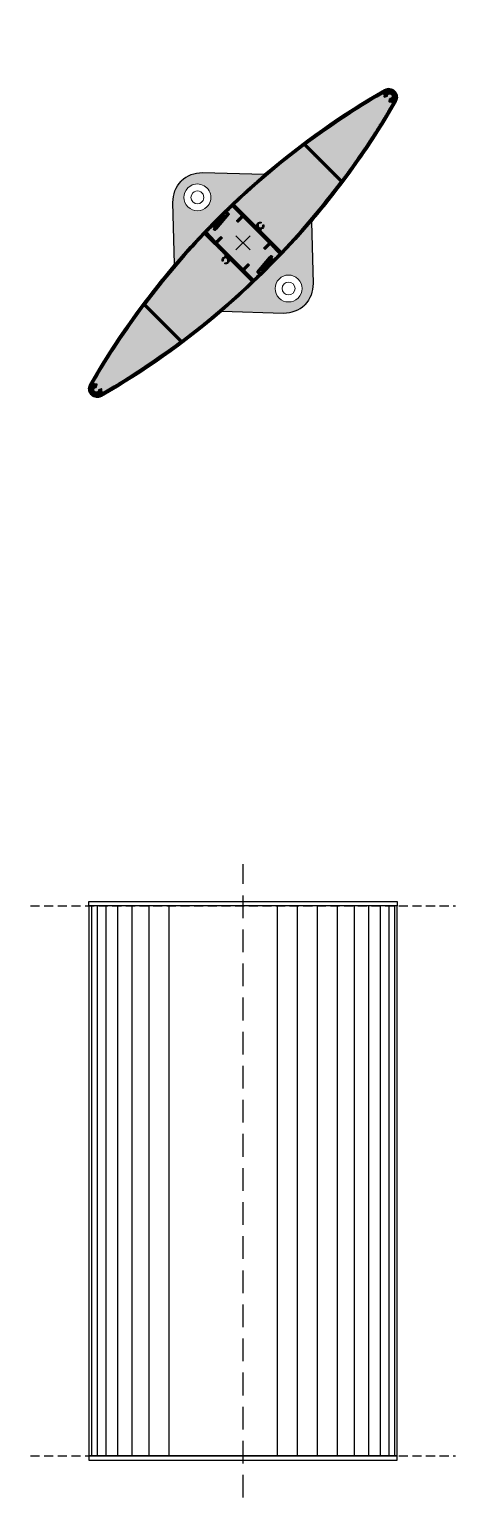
# Model space of a CAD drawing. Header units: millimetres. Extents: x -244126 to 368105, y -173968 to 259060.
# Drawn here: x -14 to 285, y 28440 to 29466 of the extents above; entities that cross this region are included whole.
import ezdxf

# ---------------------------------------------------------------- set-up
doc = ezdxf.new("R2010")
doc.units = ezdxf.units.MM
doc.header["$MEASUREMENT"] = 0
doc.linetypes.add('HIDDEN', pattern=[9.524999999999999, 6.35, -3.175])
for name, color, linetype in [('000 - H A T C H', 8, 'Continuous'), ('000 - H I D D E N', 7, 'Continuous'), ('000 - WIPEOUT', 250, 'Continuous'), ('001 - ASCESSORIES', 1, 'Continuous'), ('A03_SUN LOUVER', 7, 'Continuous')]:
    doc.layers.add(name, color=color, linetype=linetype)

# ---------------------------------------------------------------- blocks, each defined once
blk = doc.blocks.new('*U1640')
at = {"color": 0}
blk.add_wipeout([(-107.7528212699264, -8.526512829121202e-14), (107.75282126992653, -8.526512829121202e-14), (107.75282126992653, 384.1667627908974), (-107.7528212699264, 384.1667627908974)], dxfattribs=at).dxf.layer = '000 - WIPEOUT'
at = {"layer": '000 - H I D D E N', "linetype": 'HIDDEN', "ltscale": 2.5}
blk.add_line((0, -29.17397355432513), (0, 413.3407363452225), dxfattribs=at)
at = {"layer": '001 - ASCESSORIES', "color": 0}
for points in [[(-107.7528212699265, 387.1667627908973), (107.7528212699265, 387.1667627908973), (107.7528212699265, 384.1667627908973), (-107.7528212699265, 384.1667627908973)], [(-107.7528212699265, -3), (107.7528212699265, -3), (107.7528212699265, 0), (-107.7528212699265, 9.494467752674979e-16)]]:
    blk.add_lwpolyline(points, close=True, dxfattribs=at)
at = {"layer": 'A03_SUN LOUVER', "color": 8}
for p, q in [((-105.7528212699265, 384.1667627908973), (-105.7528212699265, 1.295098540690176e-14)), ((-101.7528212699265, 384.1667627908973), (-101.7528212699265, 1.246112668724281e-14)), ((-95.75282126992647, 384.1667627908973), (-95.75282126992653, 1.17263386077544e-14)), ((-87.75282126992647, 384.1667627908973), (-87.75282126992653, 1.074662116843652e-14)), ((-77.75282126992647, 384.1667627908973), (-77.75282126992653, 9.521974369289163e-15)), ((-65.75282126992647, 384.1667627908973), (-65.7528212699265, 7.62719374059557e-15)), ((-51.75282126992647, 384.1667627908973), (-51.7528212699265, 5.416616340453034e-15)), ((23.7528212699265, 384.1667627908973), (23.7528212699265, -9.212763510530194e-16)), ((37.7528212699265, 384.1667627908973), (37.7528212699265, -9.212763510530194e-16)), ((51.7528212699265, 384.1667627908973), (51.7528212699265, -9.212763510530194e-16)), ((65.7528212699265, 384.1667627908973), (65.7528212699265, -4.252044697167799e-16)), ((77.75282126992647, 384.1667627908973), (77.75282126992647, 0)), ((87.75282126992647, 384.1667627908973), (87.75282126992647, 0)), ((95.75282126992647, 384.1667627908973), (95.75282126992647, 0)), ((101.7528212699265, 384.1667627908973), (101.7528212699265, 0)), ((105.7528212699265, 384.1667627908973), (105.7528212699265, 0))]:
    blk.add_line(p, q, dxfattribs=at)
at = {"layer": 'A03_SUN LOUVER', "color": 0}
blk.add_lwpolyline([(-107.7528212699265, 9.494467752674979e-16), (107.7528212699265, 0), (107.7528212699265, 384.1667627908973), (-107.7528212699265, 384.1667627908973)], close=True, dxfattribs=at)
at = {"layer": 'Defpoints', "color": 250, "linetype": 'HIDDEN'}
for p, q in [((-148.4221926890889, 384.1667627908973), (148.4221926890889, 384.1667627908973)), ((-148.4221926890889, 9.494467752674979e-16), (148.4221926890889, 0))]:
    blk.add_line(p, q, dxfattribs=at)
blk = doc.blocks.new('000 - ASSCESSORIES_FAMELINE_AL.END_CAP_FOR_AF_300_TOP_VIEW_PART_1_of_4')
at = {"layer": '000 - H A T C H'}
h = blk.add_hatch(color=250, dxfattribs=at)
edge = h.paths.add_edge_path()
edge.add_line((44.26472835011374, 23.25153372617945), (14.52266582313227, 54.66245292382609))
edge.add_arc((-0.3262194707072616, 40.44413862827247), 20.55844974400425, 43.75724557493645, 89.09079801459133)
edge.add_line((0, 61), (0, 54.39999996224135))
edge.add_arc((0, 44.99999996876431), 9.399999993477032, -90, 90, ccw=False)
edge.add_line((0, 35.59999997528728), (0, 0))
edge.add_line((0, 0), (150, 0))
edge.add_arc((143.9253125867756, -0.05756107502707097), 6.074960118860481, 0.5428934427453079, 74.97374580631451)
edge.add_arc((5.427125415735645e-11, -536.1842101542244), 561.1842101368545, 74.97302848763162, 85.47596078445538)
at = {"layer": '001 - ASCESSORIES', "color": 0}
blk.add_lwpolyline([(150, 0, 0.3340455848577997), (145.5562401227216, 5.794662744228845, 0.04588564638147995), (44.26472835011373, 23.25153372617933), (14.52266582313314, 54.66245292382519, 0.2004257880829333), (0, 61)], format="xyb", dxfattribs=at)
at = {"layer": '001 - ASCESSORIES', "color": 8, "linetype": 'Continuous', "lineweight": 15}
for radius in [9.399999993477033, 4.499999996877314]:
    blk.add_arc((0, 44.99999996876431), radius, 270, 90, dxfattribs=at)
blk = doc.blocks.new('000 - ASSCESSORIES_FAMELINE_AL.END_CAP_FOR_AF_300_TOP_VIEW')
at = {"layer": '001 - ASCESSORIES', "color": 0}
blk.add_point((0, 0), dxfattribs=at)
at = {"layer": '001 - ASCESSORIES', "color": 0, "xscale": -1}
blk.add_blockref('000 - ASSCESSORIES_FAMELINE_AL.END_CAP_FOR_AF_300_TOP_VIEW_PART_1_of_4', (0, 0), dxfattribs=at)
at = {"layer": '001 - ASCESSORIES', "color": 0}
blk.add_blockref('000 - ASSCESSORIES_FAMELINE_AL.END_CAP_FOR_AF_300_TOP_VIEW_PART_1_of_4', (0, 0), dxfattribs=at)
at = {"layer": '001 - ASCESSORIES', "color": 0, "rotation": 180}
blk.add_blockref('000 - ASSCESSORIES_FAMELINE_AL.END_CAP_FOR_AF_300_TOP_VIEW_PART_1_of_4', (0, 0), dxfattribs=at)
at = {"layer": '001 - ASCESSORIES', "color": 0, "xscale": -1, "rotation": 180}
blk.add_blockref('000 - ASSCESSORIES_FAMELINE_AL.END_CAP_FOR_AF_300_TOP_VIEW_PART_1_of_4', (0, 0), dxfattribs=at)
blk = doc.blocks.new('000 - FAMELINE_AL.SUN_LV_AF_300_CUT_VIEW_PART_1_of_2')
at = {"layer": '000 - H A T C H'}
h = blk.add_hatch(dxfattribs=at)
h.set_pattern_fill('ANSI32', color=256, scale=0.1)
h.set_pattern_definition([(45, (1e-07, 0), (-0.6735192090801867, 0.6735192090801867), []), (45, (0.4490130999976489, 0), (-0.6735192090801867, 0.6735192090801867), [])])
edge = h.paths.add_edge_path()
edge.add_line((-12.69999989999709, -14.5), (-12.69999989999709, -22.96252179788644))
edge.add_arc((-12.39999989999619, -22.96252179788514), 0.3000000000009049, 180.0000000002476, 268.729579930849)
edge.add_arc((1.010724819394682e-07, 536.1842102674107), 559.5842103790587, 268.7295799305708, 269.2112908458474)
edge.add_arc((-7.700000101717837, -23.14700182279376), 0.1999999999846368, 269.2112906221153, 359.9999998045877)
edge.add_line((-7.500000101733201, -23.14700182347588), (-7.500000101733201, -21.33554905166602))
edge.add_arc((-7.300000101733083, -21.33554905166629), 0.2000000000001174, 94.99999999989979, 179.9999999999227, ccw=False)
edge.add_line((-7.317431250282277, -21.13631011204779), (6.384361544324896, -19.93755857253745))
edge.add_line((6.384361544324896, -19.93755857253745), (7.573502437872924, -19.93755857253745))
edge.add_arc((7.573502437872773, -20.13755857254167), 0.2000000000042164, 40.29714280170782, 89.99999999995669, ccw=False)
edge.add_arc((6.963341971657395, -20.65495996967756), 1.000000000185679, -102.31057074687902, 40.29714279829642, ccw=False)
edge.add_line((6.750131329593535, -21.63196622476607), (6.463341971552985, -21.13523248556703))
edge.add_line((6.463341971552985, -21.13523248556703), (-5.413028147479815, -22.17428023481989))
edge.add_arc((-5.40000010173248, -22.77413877649765), 0.599999999999801, 91.24418450716492, 271.0070075805223)
edge.add_line((-5.389455285913606, -23.37404610839076), (-0.6000001017317453, -23.80000011160882))
edge.add_arc((-0.6000001017549951, -24.40000011161049), 0.6000000000016641, -91.93687809869272, 89.99999999777981, ccw=False)
edge.add_arc((1.0000535155541e-07, 536.1842102123957), 561.1842103240335, 254.9671165591227, 269.93667071991433, ccw=False)
edge.add_arc((-143.9999998996585, -4.263800388132184e-12), 6.000000100977642, 105.0328834441222, 254.9671165619929, ccw=False)
edge.add_arc((1.003206904215403e-07, -536.1842102147752), 561.1842103264052, 90.0306457604641, 105.03288344091101, ccw=False)
edge.add_arc((-0.2999996984743082, 24.69991988105383), 0.3000000002147847, 4.1291173147328664e-08, 90.03064580192978, ccw=False)
edge.add_line((3.017404767684638e-07, 24.69991988127003), (3.017404767684638e-07, 24.20157889305665))
edge.add_arc((0.6000003017390402, 24.20157889305504), 0.5999999999985635, 179.9999999998463, 264.9177257110026)
edge.add_line((0.5468486145102022, 23.60393778156504), (4.182792874234258, 23.28057218916365))
edge.add_arc((4.137739819342601, 22.77399263906934), 0.5085790187658414, -85.0000000003829, 84.91772571131582, ccw=False)
edge.add_line((4.182065401465628, 22.26734891701381), (-6.163450113767646, 21.36223359109863))
edge.add_arc((-6.189596836592891, 21.66109200052944), 0.3000000000033566, 210.0000000003152, 275.0000000001255, ccw=False)
edge.add_line((-6.449404457730304, 21.51109200052633), (-7.422896813005388, 23.19723022065227))
edge.add_arc((-7.682704434144409, 23.04723022065147), 0.3000000000035955, 29.9999999997803, 90.78707816440158)
edge.add_arc((9.965100034037278e-08, -536.1842101817648), 559.584210293406, 90.78707816472217, 91.27042006943643)
edge.add_line((-12.40665125846939, 23.26244805454371), (-12.69999989999709, 14.5))
edge.add_arc((-12.399999899996, 14.50000000000182), 0.3000000000010914, 180.0000000003474, 270.0000000003474)
edge.add_line((-12.39999989999418, 14.20000000000073), (-7.799999899995634, 14.20000000000073))
edge.add_arc((-7.799999899996544, 14.10000000000127), 0.0999999999994543, -5.210836206970271e-10, 89.99999999947892, ccw=False)
edge.add_line((-7.699999899997089, 14.10000000000036), (-7.699999899997089, 12.80000000000109))
edge.add_arc((-7.799999899996544, 12.80000000000018), 0.0999999999994543, -89.99999999947892, 5.210836206970271e-10, ccw=False)
edge.add_line((-7.799999899995634, 12.70000000000073), (-12.39999989999418, 12.70000000000073))
edge.add_arc((-12.39999989999573, 12.39999999999936), 0.300000000001365, 89.99999999970484, 179.9999999996004)
edge.add_line((-12.69999989999709, 12.40000000000146), (-12.69999989999709, -12.39999999999964))
edge.add_arc((-12.39999989999509, -12.39999999999873), 0.3000000000020009, 180.0000000001737, 270.0000000001737)
edge.add_line((-12.39999989999418, -12.70000000000073), (-7.799999899995634, -12.69999999999891))
edge.add_arc((-7.799999899996453, -12.79999999999827), 0.09999999999936371, -5.729816621169448e-10, 89.99999999953081, ccw=False)
edge.add_line((-7.699999899997089, -12.79999999999927), (-7.699999899997089, -14.09999999999854))
edge.add_arc((-7.799999899996544, -14.09999999999945), 0.0999999999994543, -89.99999999947892, 5.210836206970271e-10, ccw=False)
edge.add_line((-7.799999899995634, -14.19999999999891), (-12.39999989999418, -14.19999999999891))
edge.add_arc((-12.39999989999509, -14.50000000000091), 0.3000000000020009, 89.9999999998263, 179.9999999998263)
edge = h.paths.add_edge_path(flags=16)
edge.add_arc((-78.03686660911126, 17.62900320166201), 0.3000000000013996, 98.02064417349526, 179.999999999255)
edge.add_line((-78.33686660911266, 17.62900320166591), (-78.33686660915632, -17.62900320165318))
edge.add_arc((-78.03686661012334, -17.62900320249094), 0.2999999990329769, 179.9999998399986, 261.9793556658627)
edge.add_arc((1.011249963767114e-07, 536.1842102251926), 559.5842103368594, 261.9793558258327, 268.4631431674327)
edge.add_arc((-14.9999998999993, -22.89881396002464), 0.3000000000022138, 268.463143167099, 359.9999999997374)
edge.add_line((-14.69999989999709, -22.89881396002602), (-14.69999989999709, -3.162277660168911))
edge.add_arc((-15.69999989999796, -3.162277660167817), 1.000000000000865, 359.9999999999374, 475.3769335251397)
edge.add_arc((-17.19999989999596, -9.003686685105095e-12), 2.499999999989634, 217.8374797629646, 295.3769335252099, ccw=False)
edge.add_arc((-18.93745850881503, -1.349532357017301), 0.299999999996024, 120.0000000009928, 217.8374797640897, ccw=False)
edge.add_line((-19.08745850881754, -1.089724735888012), (-18.91245427895122, -0.9886859966627526))
edge.add_arc((-18.76245427895245, -1.248493617795285), 0.2999999999969645, 38.626926558658226, 120.00000000006489, ccw=False)
edge.add_arc((-17.19999989999382, -2.733837969105814e-12), 1.700000000001968, 218.6269265584073, 501.3730734411999)
edge.add_arc((-18.76245427894987, 1.248493617802246), 0.3000000000027082, 239.9999999999994, 321.373073441406, ccw=False)
edge.add_line((-18.91245427895122, 0.9886859966645716), (-19.08745850881754, 1.089724735888012))
edge.add_arc((-18.93745850881736, 1.349532357021483), 0.299999999998478, 142.1625202368455, 239.9999999997925, ccw=False)
edge.add_arc((-17.19999989999893, 3.502309553482519e-12), 2.499999999997521, 64.62306647480051, 142.1625202369634, ccw=False)
edge.add_arc((-15.69999989999738, 3.162277660168726), 1.00000000000029, 244.6230664748082, 360.0000000000106)
edge.add_line((-14.69999989999709, 3.162277660168911), (-14.69999989999709, 22.89881396002602))
edge.add_arc((-14.9999998999993, 22.89881396002464), 0.3000000000022123, 2.625865944996915e-10, 91.53685683290105)
edge.add_arc((9.979628146083996e-08, -536.1842102099766), 559.5842103216132, 91.53685683247308, 98.02064417407306)
edge = h.paths.add_edge_path(flags=16)
edge.add_arc((-141.9130206551788, -3.965039364096049), 1.110763524366557, 122.0267026727237, 248.7928853530536, ccw=False)
edge.add_arc((-143.4475707621703, -1.260937655902352), 1.999999999982232, 298.212829105697, 320.9152797126032)
edge.add_arc((-142.0503845381477, -2.395781546196623), 0.1999999999997857, 320.9152797125727, 420.0000000002483)
edge.add_line((-141.9503845381485, -2.222576465439488), (-143.7690910978643, -1.172545743605951))
edge.add_arc((-144.9999998999922, -2.909563241174092e-12), 1.699999999999228, 43.60896063099341, 316.39103936936215, ccw=False)
edge.add_line((-143.7690910978716, 1.17254574360777), (-141.9503845381413, 2.22257646543585))
edge.add_arc((-142.0503845381398, 2.395781546197423), 0.200000000003344, 299.9999999989749, 399.0847202856335)
edge.add_arc((-143.447570762173, 1.260937655885139), 2.00000000000531, 39.084720287428, 61.78717089433421)
edge.add_arc((-141.9130206561253, 3.965039364300599), 1.110763524031073, 111.20711469428491, 237.97329737448348, ccw=False)
edge.add_arc((9.747067508669716e-08, -536.1842101997086), 559.5842103111183, 98.2379621871205, 104.73344099622571, ccw=False)
edge.add_arc((-80.13686660911428, 17.32903309062183), 0.3000000000016116, 3.8608050090260804e-10, 98.23796218753728, ccw=False)
edge.add_line((-79.83686660911266, 17.32903309062385), (-79.83686660915632, -17.32903309061476))
edge.add_arc((-80.13686660915397, -17.32903309061443), 0.2999999999976524, 261.7620378129924, 359.9999999999376, ccw=False)
edge.add_arc((9.431794012471073e-08, 536.1842101843636), 559.5842102954743, 255.2665590038648, 261.76203781297, ccw=False)
blk.add_point((-6.410457193851516e-10, -3.274180926382542e-10))
at = {"layer": 'A03_SUN LOUVER', "color": 0}
for points in [[(-12.69999989999709, -14.5), (-12.69999989999709, -22.96252179788644, 0.4077340483819051), (-12.40665125887684, -23.26244805453098, 0.002101863473810399), (-7.702753129867085, -23.34698287397077, 0.4182511765308896), (-7.500000101733201, -23.14700182347588), (-7.500000101733201, -21.33554905166602, -0.3888787318531037), (-7.317431250282277, -21.13631011204779), (6.384361544324896, -19.93755857253745), (7.573502437872924, -19.93755857253745, -0.2203348001535735), (7.726042554385606, -20.00820822327296, -0.7173014346399149), (6.750131329593535, -21.63196622476607), (6.463341971552985, -21.13523248556703), (-5.413028147479815, -22.17428023481989, 0.9979323798598794), (-5.389455285913606, -23.37404610839076), (-0.6000001017317457, -23.80000011160882, -1.017046923230914), (-0.6202791788681109, -24.99965731287921, -0.06541004824665045), (-145.5562401501309, -5.794662845635685, -0.7668711655260156), (-145.5562401507494, 5.794662845461062, -0.06555326848878645), (-0.3001601595104487, 24.99991983835571, -0.4143702306790109), (3.017404767684638e-07, 24.69991988127003), (3.017404767684638e-07, 24.20157889305665, 0.3884655114578036), (0.5468486145102022, 23.60393778156504), (4.182792874234258, 23.28057218916365, -0.915670971886964), (4.182065401465628, 22.26734891701381), (-6.163450113767646, 21.36223359109863, -0.2914734195851912), (-6.449404457730304, 21.51109200052633), (-7.422896813005388, 23.19723022065227, 0.2716334435158138), (-7.686825436162359, 23.34720191489032, 0.002108980039294419), (-12.40665125846939, 23.26244805454371), (-12.69999989999709, 14.5, 0.414213562373095), (-12.39999989999418, 14.20000000000073), (-7.799999899995634, 14.20000000000073, -0.414213562373095), (-7.699999899997089, 14.10000000000036), (-7.699999899997089, 12.80000000000109, -0.414213562373095), (-7.799999899995634, 12.70000000000073), (-12.39999989999418, 12.70000000000073, 0.4142135623725622), (-12.69999989999709, 12.40000000000146), (-12.69999989999709, -12.39999999999964, 0.414213562373095), (-12.39999989999418, -12.70000000000073), (-7.799999899995634, -12.69999999999891, -0.4142135623736278), (-7.699999899997089, -12.79999999999927), (-7.699999899997089, -14.09999999999854, -0.414213562373095), (-7.799999899995634, -14.19999999999891), (-12.39999989999418, -14.19999999999891, 0.414213562373095)], [(-78.0787255773765, 17.92606855941449, 0.3737820138691924), (-78.33686660911266, 17.62900320166591), (-78.33686660915632, -17.62900320165318, 0.3737820138697105), (-78.07872557908635, -17.92606855916711, 0.02829840943868344), (-15.00804589864932, -23.19870604379321, 0.4220919004688908), (-14.69999989999709, -22.89881396002602), (-14.69999989999709, -3.162277660168911, 0.5507604245865321), (-16.12857132856956, -2.258769757261689, -0.3518586728565229), (-19.17438468273834, -1.533559496612725, -0.4548701274340908), (-19.08745850881754, -1.089724735888012), (-18.91245427895122, -0.9886859966627526, -0.3707699816195648), (-18.5280861221116, -1.061219575127325, 2.853402154542438), (-18.52808612210432, 1.061219575130963, -0.3707699816195648), (-18.91245427895122, 0.9886859966645716), (-19.08745850881754, 1.089724735888012, -0.4548701274333012), (-19.17438468274562, 1.533559496614544, -0.3518586728561191), (-16.12857132856956, 2.258769757263508, 0.5507604245865323), (-14.69999989999709, 3.162277660168911), (-14.69999989999709, 22.89881396002602, 0.4220919004688907), (-15.00804589864932, 23.19870604379321, 0.02829840943868338)], [(-142.314828627569, -5.000580749259825, -0.6174087660379708), (-142.5020745905866, -3.023332898023, 0.09938340767067787), (-141.8951416243661, -2.521875311786062, 0.4614546159246116), (-141.9503845381485, -2.222576465439488), (-143.7690910978643, -1.172545743605951, -2.499611480493453), (-143.7690910978716, 1.17254574360777), (-141.9503845381413, 2.22257646543585, 0.4614546159191981), (-141.8951416243516, 2.521875311784243, 0.09938340767067784), (-142.5020745905793, 3.023332898026638, -0.6174087660371858), (-142.3148286292497, 5.00058074881963, -0.02834946401474949), (-80.17985201719497, 17.62593754443333, -0.4569807975653656), (-79.83686660911266, 17.32903309062385), (-79.83686660915632, -17.32903309061476, -0.4569807975642661), (-80.17985201723135, -17.62593754442241, -0.02834946401474949)]]:
    blk.add_lwpolyline(points, format="xyb", close=True, dxfattribs=at)
blk = doc.blocks.new('000 - FAMELINE_AL.SUN_LV_AF_300_CUT_VIEW')
at = {"layer": 'Defpoints', "color": 250}
for p, q in [((6.923684722735746, 0), (-6.923684722735746, 0)), ((0, 6.923684722735746), (0, -6.923684722735746))]:
    blk.add_line(p, q, dxfattribs=at)
at = {"layer": 'A03_SUN LOUVER', "color": 0}
blk.add_blockref('000 - FAMELINE_AL.SUN_LV_AF_300_CUT_VIEW_PART_1_of_2', (-1.000078668766946e-07, 3.274180926382542e-10), dxfattribs=at)
at = {"layer": 'A03_SUN LOUVER', "color": 0, "rotation": 180}
blk.add_blockref('000 - FAMELINE_AL.SUN_LV_AF_300_CUT_VIEW_PART_1_of_2', (1.000078677246014e-07, -3.274180926382419e-10), dxfattribs=at)
blk = doc.blocks.new('*U1654')
at = {"layer": '001 - ASCESSORIES', "color": 0, "rotation": 45.0000000000009}
blk.add_blockref('000 - ASSCESSORIES_FAMELINE_AL.END_CAP_FOR_AF_300_TOP_VIEW', (-2.947915089361391e-08, 7.116896589460404e-08), dxfattribs=at)
at = {"layer": 'A03_SUN LOUVER', "color": 3, "rotation": 45.0000000000009}
blk.add_blockref('000 - FAMELINE_AL.SUN_LV_AF_300_CUT_VIEW', (-2.947858817247671e-08, 7.116952861574122e-08), dxfattribs=at)

msp = doc.modelspace()

# ---------------------------------------------------------------- block references
at = {"color": 3}
for name, p in [('*U1654', (135.7006893652181, 29316.63111976625)), ('*U1640', (135.7006894388988, 28469.4628002532))]:
    msp.add_blockref(name, p, dxfattribs=at)

doc.saveas('drawing.dxf')
